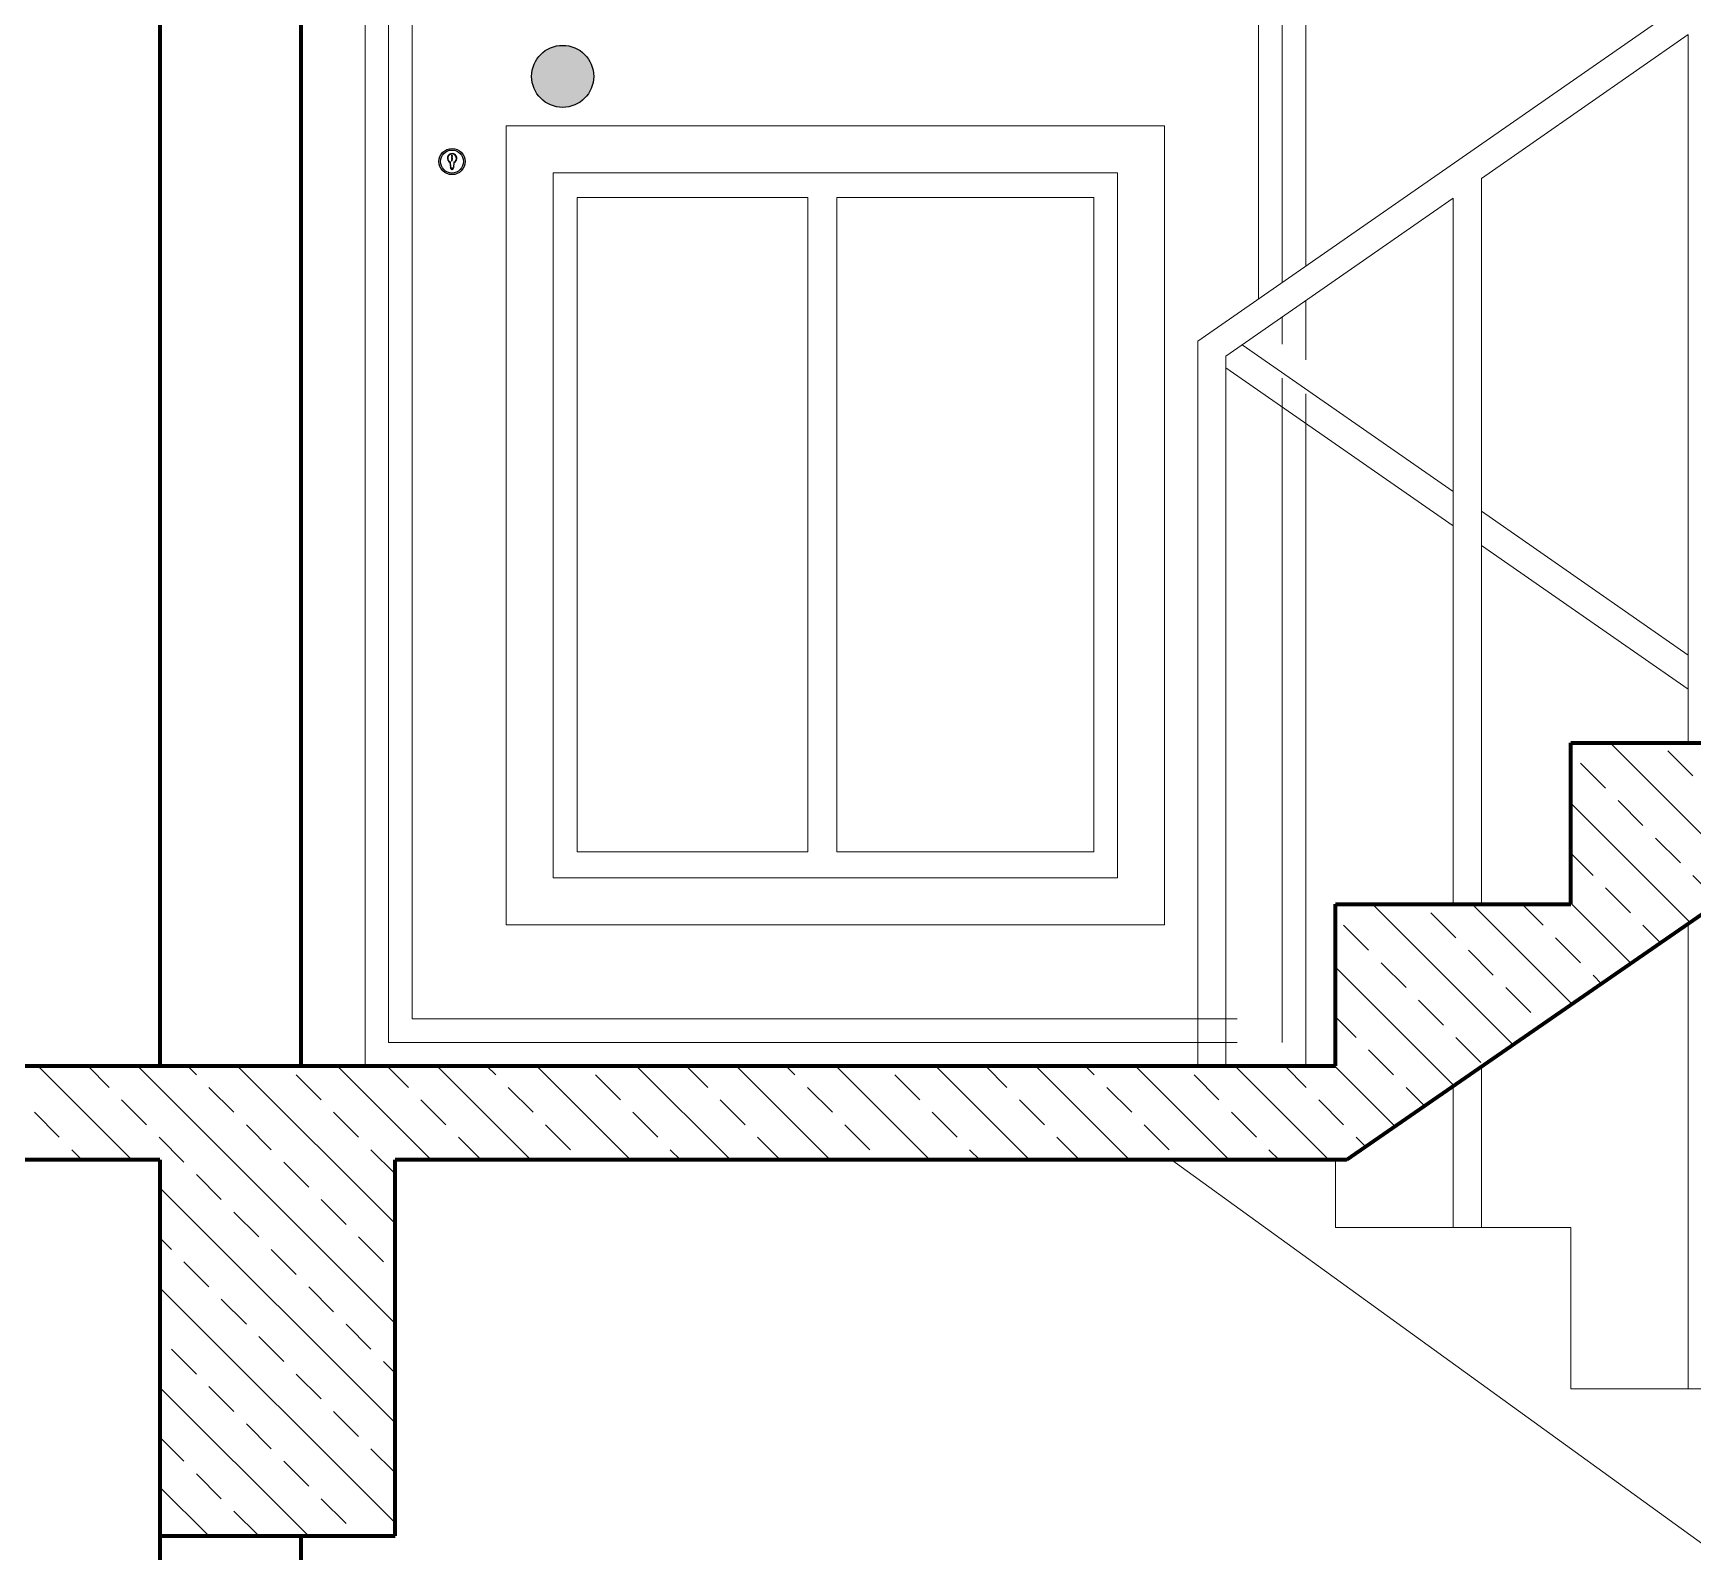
# Model space of a CAD drawing. Header units: millimetres. Extents: x 35860 to 71103, y -11298 to -8385.
# Drawn here: x 54798.6 to 54975.1, y -9965.1 to -9803.6 of the extents above; entities that cross this region are included whole.
import ezdxf

# ---------------------------------------------------------------- set-up
doc = ezdxf.new("R2010")
doc.units = ezdxf.units.MM
doc.header["$MEASUREMENT"] = 0
doc.layers.get('0').update_dxf_attribs({"lineweight": 15})
for name, color, linetype, lineweight in [('02', 2, 'Continuous', 20), ('07', 3, 'Continuous', 70), ('Merd&Balkon', 40, 'Continuous', 20)]:
    doc.layers.add(name, color=color, linetype=linetype, lineweight=lineweight)
doc.layers.add('OLC', color=254, linetype='Continuous')

msp = doc.modelspace()

# ---------------------------------------------------------------- hatches: boundary and pattern name
at = {"layer": 'OLC'}
msp.add_hatch(color=256, dxfattribs=at).paths.add_polyline_path([(54851.61, -9808.17, -1.000001), (54858.2, -9808.17, -1.000001)])
msp.add_hatch(color=256, dxfattribs=at).paths.add_polyline_path([(54851.61, -9808.17, -1.000001), (54858.2, -9808.17, -1.000001)])
msp.add_hatch(color=256, dxfattribs=at).paths.add_polyline_path([(54851.61, -9808.17, -1.000001), (54858.2, -9808.17, -1.000001)])

# ---------------------------------------------------------------- linework, layer by layer
for p, q in [((54981.04, -9893.84), (54966.26, -9879.06)), ((54965.78, -9883.89), (54963.13, -9881.24)), ((54975.06, -9882.56), (54972.41, -9879.91)), ((54974.77, -9898.18), (54962.08, -9885.49)), ((54969.76, -9887.87), (54967.11, -9885.21)), ((54973.74, -9891.84), (54971.08, -9889.19)), ((54964.46, -9893.17), (54962.08, -9890.8)), ((54977.71, -9895.82), (54975.06, -9893.17)), ((54968.43, -9897.15), (54965.78, -9894.49)), ((54955.96, -9911.19), (54941.01, -9896.24)), ((54949.87, -9899.8), (54947.22, -9897.15)), ((54962.23, -9906.86), (54951.62, -9896.24)), ((54959.15, -9898.47), (54956.92, -9896.24)), ((54968.5, -9902.52), (54962.08, -9896.1)), ((54940.59, -9901.12), (54937.94, -9898.47)), ((54971.64, -9900.35), (54969.76, -9898.47)), ((54963.13, -9902.45), (54960.48, -9899.8)), ((54944.57, -9905.1), (54941.92, -9902.45)), ((54953.85, -9903.78), (54951.2, -9901.12)), ((54949.69, -9915.53), (54937.08, -9902.92)), ((54965.37, -9904.69), (54964.46, -9903.78)), ((54957.83, -9907.75), (54955.17, -9905.1)), ((54948.55, -9909.08), (54945.89, -9906.43)), ((54939.26, -9910.4), (54937.08, -9908.22)), ((54952.52, -9913.06), (54949.87, -9910.4)), ((54943.24, -9914.38), (54940.59, -9911.73)), ((54809.09, -9923.42), (54799.09, -9913.42)), ((54806.68, -9915.71), (54804.4, -9913.42)), ((54837.08, -9940.81), (54809.7, -9913.42)), ((54815.96, -9914.38), (54815, -9913.42)), ((54837.08, -9930.2), (54820.31, -9913.42)), ((54829.22, -9917.03), (54826.57, -9914.38)), ((54840.91, -9923.42), (54830.91, -9913.42)), ((54838.5, -9915.71), (54836.22, -9913.42)), ((54851.52, -9923.42), (54841.52, -9913.42)), ((54847.78, -9914.38), (54846.82, -9913.42)), ((54862.13, -9923.42), (54852.13, -9913.42)), ((54861.04, -9917.03), (54858.39, -9914.38)), ((54872.73, -9923.42), (54862.73, -9913.42)), ((54870.32, -9915.71), (54868.04, -9913.42)), ((54883.34, -9923.42), (54873.34, -9913.42)), ((54879.6, -9914.38), (54878.64, -9913.42)), ((54893.95, -9923.42), (54883.95, -9913.42)), ((54892.86, -9917.03), (54890.21, -9914.38)), ((54904.55, -9923.42), (54894.55, -9913.42)), ((54902.14, -9915.71), (54899.86, -9913.42)), ((54915.16, -9923.42), (54905.16, -9913.42)), ((54911.42, -9914.38), (54910.46, -9913.42)), ((54925.77, -9923.42), (54915.77, -9913.42)), ((54924.68, -9917.03), (54922.03, -9914.38)), ((54936.37, -9923.42), (54926.37, -9913.42)), ((54933.96, -9915.71), (54931.68, -9913.42)), ((54943.43, -9919.87), (54936.98, -9913.42)), ((54819.94, -9918.36), (54817.29, -9915.71)), ((54851.76, -9918.36), (54849.11, -9915.71)), ((54883.58, -9918.36), (54880.93, -9915.71)), ((54915.4, -9918.36), (54912.75, -9915.71)), ((54946.56, -9917.7), (54944.57, -9915.71)), ((54801.38, -9921.01), (54798.73, -9918.36)), ((54810.66, -9919.69), (54808.01, -9917.03)), ((54833.2, -9921.01), (54830.55, -9918.36)), ((54842.48, -9919.69), (54839.83, -9917.03)), ((54865.02, -9921.01), (54862.37, -9918.36)), ((54874.3, -9919.69), (54871.65, -9917.03)), ((54896.84, -9921.01), (54894.19, -9918.36)), ((54906.12, -9919.69), (54903.47, -9917.03)), ((54928.66, -9921.01), (54926.01, -9918.36)), ((54937.94, -9919.69), (54935.29, -9917.03)), ((54823.92, -9922.34), (54821.27, -9919.69)), ((54855.74, -9922.34), (54853.09, -9919.69)), ((54887.56, -9922.34), (54884.91, -9919.69)), ((54919.38, -9922.34), (54916.73, -9919.69)), ((54814.64, -9923.66), (54811.99, -9921.01)), ((54846.22, -9923.42), (54843.81, -9921.01)), ((54878.04, -9923.42), (54875.62, -9921.01)), ((54909.86, -9923.42), (54907.44, -9921.01)), ((54940.29, -9922.04), (54939.26, -9921.01)), ((54803.79, -9923.42), (54802.7, -9922.34)), ((54827.9, -9926.31), (54825.24, -9923.66)), ((54837.08, -9924.9), (54834.52, -9922.34)), ((54867.43, -9923.42), (54866.34, -9922.34)), ((54899.25, -9923.42), (54898.16, -9922.34)), ((54931.07, -9923.42), (54929.98, -9922.34)), ((54818.61, -9927.64), (54815.96, -9924.99)), ((54837.08, -9951.41), (54812.08, -9926.41)), ((54822.59, -9931.62), (54819.94, -9928.97)), ((54831.87, -9930.29), (54829.22, -9927.64)), ((54813.31, -9932.94), (54812.08, -9931.72)), ((54835.85, -9934.27), (54833.2, -9931.62)), ((54817.29, -9936.92), (54814.64, -9934.27)), ((54826.57, -9935.6), (54823.92, -9932.94)), ((54837.08, -9962.02), (54812.08, -9937.02)), ((54830.55, -9939.57), (54827.9, -9936.92)), ((54821.27, -9940.9), (54818.61, -9938.25)), ((54834.52, -9943.55), (54831.87, -9940.9)), ((54825.24, -9944.88), (54822.59, -9942.22)), ((54815.96, -9946.2), (54813.31, -9943.55)), ((54837.08, -9946.11), (54835.85, -9944.88)), ((54829.22, -9948.85), (54826.57, -9946.2)), ((54827.88, -9963.42), (54812.08, -9947.63)), ((54819.94, -9950.18), (54817.29, -9947.53)), ((54833.2, -9952.83), (54830.55, -9950.18)), ((54823.92, -9954.16), (54821.27, -9951.5)), ((54814.64, -9955.48), (54812.08, -9952.93)), ((54827.9, -9958.13), (54825.24, -9955.48)), ((54837.08, -9956.72), (54834.52, -9954.16)), ((54818.61, -9959.46), (54815.96, -9956.81)), ((54817.27, -9963.42), (54812.08, -9958.23)), ((54822.58, -9963.42), (54819.94, -9960.79)), ((54831.87, -9962.11), (54829.22, -9959.46))]:
    msp.add_line(p, q)
at = {"layer": '02'}
for p, q in [((54833.9, -9693.42), (54833.9, -9913.42)), ((54833.9, -9693.42), (54833.9, -9913.42)), ((54833.9, -9693.42), (54833.9, -9913.42)), ((54833.9, -9693.42), (54833.9, -9913.42)), ((54833.9, -9693.42), (54833.9, -9913.42)), ((54833.9, -9693.42), (54833.9, -9913.42)), ((54833.9, -9693.42), (54833.9, -9913.42)), ((54833.9, -9693.42), (54833.9, -9913.42)), ((54833.9, -9693.42), (54833.9, -9913.42)), ((54933.9, -9693.42), (54933.9, -9828.36)), ((54933.9, -9693.42), (54933.9, -9828.36)), ((54933.9, -9693.42), (54933.9, -9828.36)), ((54933.9, -9693.42), (54933.9, -9828.36)), ((54933.9, -9693.42), (54933.9, -9828.36)), ((54933.9, -9693.42), (54933.9, -9828.36)), ((54933.9, -9828.36), (54933.9, -9693.42)), ((54933.9, -9828.36), (54933.9, -9693.42)), ((54933.9, -9828.36), (54933.9, -9693.42)), ((54836.4, -9695.92), (54836.4, -9910.92)), ((54836.4, -9695.92), (54836.4, -9910.92)), ((54836.4, -9695.92), (54836.4, -9910.92)), ((54836.4, -9695.92), (54836.4, -9910.92)), ((54836.4, -9695.92), (54836.4, -9910.92)), ((54836.4, -9695.92), (54836.4, -9910.92)), ((54836.4, -9695.92), (54836.4, -9910.92)), ((54836.4, -9695.92), (54836.4, -9910.92)), ((54836.4, -9695.92), (54836.4, -9910.92)), ((54931.4, -9830.1), (54931.4, -9695.92)), ((54931.4, -9830.1), (54931.4, -9695.92)), ((54931.4, -9830.1), (54931.4, -9695.92)), ((54931.4, -9830.1), (54931.4, -9695.92)), ((54931.4, -9830.1), (54931.4, -9695.92)), ((54931.4, -9830.1), (54931.4, -9695.92)), ((54931.4, -9830.1), (54931.4, -9695.92)), ((54931.4, -9830.1), (54931.4, -9695.92)), ((54931.4, -9830.1), (54931.4, -9695.92)), ((54838.9, -9698.42), (54838.9, -9908.42)), ((54838.9, -9698.42), (54838.9, -9908.42)), ((54838.9, -9698.42), (54838.9, -9908.42)), ((54838.9, -9698.42), (54838.9, -9908.42)), ((54838.9, -9698.42), (54838.9, -9908.42)), ((54838.9, -9698.42), (54838.9, -9908.42)), ((54838.9, -9698.42), (54838.9, -9908.42)), ((54838.9, -9698.42), (54838.9, -9908.42)), ((54838.9, -9698.42), (54838.9, -9908.42)), ((54928.9, -9831.84), (54928.9, -9698.42)), ((54928.9, -9831.84), (54928.9, -9698.42)), ((54928.9, -9831.84), (54928.9, -9698.42)), ((54928.9, -9831.84), (54928.9, -9698.42)), ((54928.9, -9831.84), (54928.9, -9698.42)), ((54928.9, -9831.84), (54928.9, -9698.42)), ((54928.9, -9831.84), (54928.9, -9698.42)), ((54928.9, -9831.84), (54928.9, -9698.42)), ((54928.9, -9831.84), (54928.9, -9698.42)), ((54922.42, -9836.35), (55074.58, -9730.55)), ((54952.58, -9819.03), (54974.58, -9803.73)), ((54974.58, -9879.06), (54974.58, -9803.73)), ((54848.9, -9813.42), (54918.9, -9813.42)), ((54848.9, -9813.42), (54918.9, -9813.42)), ((54848.9, -9813.42), (54918.9, -9813.42)), ((54848.9, -9813.42), (54848.9, -9898.42)), ((54848.9, -9813.42), (54848.9, -9898.42)), ((54848.9, -9813.42), (54848.9, -9898.42)), ((54848.9, -9813.42), (54918.9, -9813.42)), ((54848.9, -9813.42), (54918.9, -9813.42)), ((54848.9, -9813.42), (54918.9, -9813.42)), ((54848.9, -9813.42), (54848.9, -9898.42)), ((54848.9, -9813.42), (54848.9, -9898.42)), ((54848.9, -9813.42), (54848.9, -9898.42)), ((54848.9, -9813.42), (54918.9, -9813.42)), ((54848.9, -9813.42), (54918.9, -9813.42)), ((54848.9, -9813.42), (54918.9, -9813.42)), ((54848.9, -9813.42), (54848.9, -9898.42)), ((54848.9, -9813.42), (54848.9, -9898.42)), ((54848.9, -9813.42), (54848.9, -9898.42)), ((54918.9, -9898.42), (54918.9, -9813.42)), ((54918.9, -9898.42), (54918.9, -9813.42)), ((54918.9, -9898.42), (54918.9, -9813.42)), ((54918.9, -9898.42), (54918.9, -9813.42)), ((54918.9, -9898.42), (54918.9, -9813.42)), ((54918.9, -9898.42), (54918.9, -9813.42)), ((54918.9, -9898.42), (54918.9, -9813.42)), ((54918.9, -9898.42), (54918.9, -9813.42)), ((54918.9, -9898.42), (54918.9, -9813.42)), ((54842.92, -9817.33), (54842.96, -9817.85)), ((54842.92, -9817.33), (54842.96, -9817.85)), ((54842.92, -9817.33), (54842.96, -9817.85)), ((54842.96, -9817.29), (54843, -9817.81)), ((54842.96, -9817.29), (54843, -9817.81)), ((54842.96, -9817.29), (54843, -9817.81)), ((54843.07, -9817.06), (54843.12, -9817)), ((54843.07, -9817.06), (54843.12, -9817)), ((54843.07, -9817.06), (54843.12, -9817)), ((54843.07, -9817.08), (54843.07, -9817.06)), ((54843.07, -9817.08), (54843.07, -9817.06)), ((54843.07, -9817.08), (54843.07, -9817.06)), ((54843.07, -9817.08), (54843.09, -9817.11)), ((54843.07, -9817.08), (54843.09, -9817.11)), ((54843.07, -9817.08), (54843.09, -9817.11)), ((54843.09, -9816.6), (54843.1, -9816.58)), ((54843.09, -9816.6), (54843.1, -9816.58)), ((54843.09, -9816.6), (54843.1, -9816.58)), ((54843.1, -9816.65), (54843.09, -9816.6)), ((54843.1, -9816.65), (54843.09, -9816.6)), ((54843.1, -9816.65), (54843.09, -9816.6)), ((54843.09, -9817.11), (54843.09, -9817.15)), ((54843.09, -9817.11), (54843.09, -9817.15)), ((54843.09, -9817.11), (54843.09, -9817.15)), ((54843.09, -9817.15), (54843.11, -9817.18)), ((54843.09, -9817.15), (54843.11, -9817.18)), ((54843.09, -9817.15), (54843.11, -9817.18)), ((54843.12, -9816.57), (54843.1, -9816.59)), ((54843.12, -9816.57), (54843.1, -9816.59)), ((54843.12, -9816.57), (54843.1, -9816.59)), ((54843.11, -9816.68), (54843.1, -9816.65)), ((54843.11, -9816.68), (54843.1, -9816.65)), ((54843.11, -9816.68), (54843.1, -9816.65)), ((54843.1, -9816.81), (54843.11, -9816.8)), ((54843.1, -9816.81), (54843.11, -9816.8)), ((54843.1, -9816.81), (54843.11, -9816.8)), ((54843.1, -9816.9), (54843.1, -9816.81)), ((54843.1, -9816.9), (54843.1, -9816.81)), ((54843.1, -9816.9), (54843.1, -9816.81)), ((54843.11, -9816.92), (54843.1, -9816.9)), ((54843.11, -9816.92), (54843.1, -9816.9)), ((54843.11, -9816.92), (54843.1, -9816.9)), ((54843.11, -9816.73), (54843.11, -9816.68)), ((54843.11, -9816.73), (54843.11, -9816.68)), ((54843.11, -9816.73), (54843.11, -9816.68)), ((54843.11, -9816.8), (54843.11, -9816.73)), ((54843.11, -9816.8), (54843.11, -9816.73)), ((54843.11, -9816.8), (54843.11, -9816.73)), ((54843.11, -9816.92), (54843.12, -9817)), ((54843.11, -9816.92), (54843.12, -9817)), ((54843.11, -9816.92), (54843.12, -9817)), ((54843.11, -9817.18), (54843.13, -9817.13)), ((54843.11, -9817.18), (54843.13, -9817.13)), ((54843.11, -9817.18), (54843.13, -9817.13)), ((54843.13, -9816.56), (54843.12, -9816.57)), ((54843.13, -9816.56), (54843.12, -9816.57)), ((54843.13, -9816.56), (54843.12, -9816.57)), ((54843.15, -9816.57), (54843.13, -9816.56)), ((54843.15, -9816.57), (54843.13, -9816.56)), ((54843.15, -9816.57), (54843.13, -9816.56)), ((54843.13, -9817.13), (54843.14, -9817.09)), ((54843.13, -9817.13), (54843.14, -9817.09)), ((54843.13, -9817.13), (54843.14, -9817.09)), ((54843.15, -9816.72), (54843.14, -9816.76)), ((54843.15, -9816.72), (54843.14, -9816.76)), ((54843.15, -9816.72), (54843.14, -9816.76)), ((54843.14, -9816.76), (54843.14, -9816.79)), ((54843.14, -9816.76), (54843.14, -9816.79)), ((54843.14, -9816.76), (54843.14, -9816.79)), ((54843.14, -9816.79), (54843.15, -9816.81)), ((54843.14, -9816.79), (54843.15, -9816.81)), ((54843.14, -9816.79), (54843.15, -9816.81)), ((54843.15, -9817.07), (54843.14, -9817.09)), ((54843.15, -9817.07), (54843.14, -9817.09)), ((54843.15, -9817.07), (54843.14, -9817.09)), ((54843.16, -9816.58), (54843.15, -9816.57)), ((54843.16, -9816.58), (54843.15, -9816.57)), ((54843.16, -9816.58), (54843.15, -9816.57)), ((54843.16, -9816.58), (54843.15, -9816.6)), ((54843.16, -9816.58), (54843.15, -9816.6)), ((54843.16, -9816.58), (54843.15, -9816.6)), ((54843.15, -9816.6), (54843.18, -9816.64)), ((54843.15, -9816.6), (54843.18, -9816.64)), ((54843.15, -9816.6), (54843.18, -9816.64)), ((54843.17, -9816.69), (54843.15, -9816.72)), ((54843.17, -9816.69), (54843.15, -9816.72)), ((54843.17, -9816.69), (54843.15, -9816.72)), ((54843.15, -9816.81), (54843.15, -9816.82)), ((54843.15, -9816.81), (54843.15, -9816.82)), ((54843.15, -9816.81), (54843.15, -9816.82)), ((54843.15, -9816.82), (54843.16, -9816.83)), ((54843.15, -9816.82), (54843.16, -9816.83)), ((54843.15, -9816.82), (54843.16, -9816.83)), ((54843.16, -9816.93), (54843.15, -9816.94)), ((54843.16, -9816.93), (54843.15, -9816.94)), ((54843.16, -9816.93), (54843.15, -9816.94)), ((54843.15, -9816.94), (54843.16, -9816.96)), ((54843.15, -9816.94), (54843.16, -9816.96)), ((54843.15, -9816.94), (54843.16, -9816.96)), ((54843.18, -9817.05), (54843.15, -9817.07)), ((54843.18, -9817.05), (54843.15, -9817.07)), ((54843.18, -9817.05), (54843.15, -9817.07)), ((54843.16, -9816.83), (54843.18, -9816.86)), ((54843.16, -9816.83), (54843.18, -9816.86)), ((54843.16, -9816.83), (54843.18, -9816.86)), ((54843.19, -9816.9), (54843.16, -9816.93)), ((54843.19, -9816.9), (54843.16, -9816.93)), ((54843.19, -9816.9), (54843.16, -9816.93)), ((54843.16, -9816.96), (54843.18, -9817)), ((54843.16, -9816.96), (54843.18, -9817)), ((54843.16, -9816.96), (54843.18, -9817)), ((54843.18, -9816.66), (54843.17, -9816.69)), ((54843.18, -9816.66), (54843.17, -9816.69)), ((54843.18, -9816.66), (54843.17, -9816.69)), ((54843.18, -9816.64), (54843.18, -9816.66)), ((54843.18, -9816.64), (54843.18, -9816.66)), ((54843.18, -9816.64), (54843.18, -9816.66)), ((54843.18, -9816.86), (54843.19, -9816.9)), ((54843.18, -9816.86), (54843.19, -9816.9)), ((54843.18, -9816.86), (54843.19, -9816.9)), ((54843.18, -9817), (54843.18, -9817.05)), ((54843.18, -9817), (54843.18, -9817.05)), ((54843.18, -9817), (54843.18, -9817.05)), ((54843.19, -9816.9), (54843.19, -9816.9)), ((54843.19, -9816.9), (54843.19, -9816.9)), ((54843.19, -9816.9), (54843.19, -9816.9)), ((54843.32, -9817.3), (54843.28, -9817.81)), ((54843.32, -9817.3), (54843.28, -9817.81)), ((54843.32, -9817.3), (54843.28, -9817.81)), ((54843.36, -9817.33), (54843.32, -9817.86)), ((54843.36, -9817.33), (54843.32, -9817.86)), ((54843.36, -9817.33), (54843.32, -9817.86)), ((54843.14, -9818.09), (54843.13, -9818.08)), ((54843.14, -9818.09), (54843.13, -9818.08)), ((54843.14, -9818.09), (54843.13, -9818.08)), ((54853.9, -9818.42), (54913.9, -9818.42)), ((54853.9, -9818.42), (54913.9, -9818.42)), ((54853.9, -9818.42), (54913.9, -9818.42)), ((54853.9, -9818.42), (54853.9, -9893.42)), ((54853.9, -9818.42), (54853.9, -9893.42)), ((54853.9, -9818.42), (54853.9, -9893.42)), ((54853.9, -9818.42), (54913.9, -9818.42)), ((54853.9, -9818.42), (54913.9, -9818.42)), ((54853.9, -9818.42), (54913.9, -9818.42)), ((54853.9, -9818.42), (54853.9, -9893.42)), ((54853.9, -9818.42), (54853.9, -9893.42)), ((54853.9, -9818.42), (54853.9, -9893.42)), ((54853.9, -9818.42), (54913.9, -9818.42)), ((54853.9, -9818.42), (54913.9, -9818.42)), ((54853.9, -9818.42), (54913.9, -9818.42)), ((54853.9, -9818.42), (54853.9, -9893.42)), ((54853.9, -9818.42), (54853.9, -9893.42)), ((54853.9, -9818.42), (54853.9, -9893.42)), ((54913.9, -9893.42), (54913.9, -9818.42)), ((54913.9, -9893.42), (54913.9, -9818.42)), ((54913.9, -9893.42), (54913.9, -9818.42)), ((54913.9, -9893.42), (54913.9, -9818.42)), ((54913.9, -9893.42), (54913.9, -9818.42)), ((54913.9, -9893.42), (54913.9, -9818.42)), ((54913.9, -9893.42), (54913.9, -9818.42)), ((54913.9, -9893.42), (54913.9, -9818.42)), ((54913.9, -9893.42), (54913.9, -9818.42)), ((54952.58, -9896.24), (54952.58, -9819.03)), ((54856.46, -9821.05), (54880.96, -9821.05)), ((54856.46, -9821.05), (54880.96, -9821.05)), ((54856.46, -9821.05), (54880.96, -9821.05)), ((54856.46, -9890.66), (54856.46, -9821.05)), ((54856.46, -9890.66), (54856.46, -9821.05)), ((54856.46, -9890.66), (54856.46, -9821.05)), ((54856.46, -9821.05), (54880.96, -9821.05)), ((54856.46, -9821.05), (54880.96, -9821.05)), ((54856.46, -9821.05), (54880.96, -9821.05)), ((54856.46, -9890.66), (54856.46, -9821.05)), ((54856.46, -9890.66), (54856.46, -9821.05)), ((54856.46, -9890.66), (54856.46, -9821.05)), ((54856.46, -9821.05), (54880.96, -9821.05)), ((54856.46, -9821.05), (54880.96, -9821.05)), ((54856.46, -9821.05), (54880.96, -9821.05)), ((54856.46, -9890.66), (54856.46, -9821.05)), ((54856.46, -9890.66), (54856.46, -9821.05)), ((54856.46, -9890.66), (54856.46, -9821.05)), ((54880.96, -9821.05), (54880.96, -9890.66)), ((54880.96, -9821.05), (54880.96, -9890.66)), ((54880.96, -9821.05), (54880.96, -9890.66)), ((54880.96, -9821.05), (54880.96, -9890.66)), ((54880.96, -9821.05), (54880.96, -9890.66)), ((54880.96, -9821.05), (54880.96, -9890.66)), ((54880.96, -9821.05), (54880.96, -9890.66)), ((54880.96, -9821.05), (54880.96, -9890.66)), ((54880.96, -9821.05), (54880.96, -9890.66)), ((54884.05, -9821.05), (54911.39, -9821.05)), ((54884.05, -9821.05), (54911.39, -9821.05)), ((54884.05, -9821.05), (54911.39, -9821.05)), ((54884.05, -9890.66), (54884.05, -9821.05)), ((54884.05, -9890.66), (54884.05, -9821.05)), ((54884.05, -9890.66), (54884.05, -9821.05)), ((54884.05, -9821.05), (54911.39, -9821.05)), ((54884.05, -9821.05), (54911.39, -9821.05)), ((54884.05, -9821.05), (54911.39, -9821.05)), ((54884.05, -9890.66), (54884.05, -9821.05)), ((54884.05, -9890.66), (54884.05, -9821.05)), ((54884.05, -9890.66), (54884.05, -9821.05)), ((54884.05, -9821.05), (54911.39, -9821.05)), ((54884.05, -9821.05), (54911.39, -9821.05)), ((54884.05, -9821.05), (54911.39, -9821.05)), ((54884.05, -9890.66), (54884.05, -9821.05)), ((54884.05, -9890.66), (54884.05, -9821.05)), ((54884.05, -9890.66), (54884.05, -9821.05)), ((54911.39, -9821.05), (54911.39, -9890.66)), ((54911.39, -9821.05), (54911.39, -9890.66)), ((54911.39, -9821.05), (54911.39, -9890.66)), ((54911.39, -9821.05), (54911.39, -9890.66)), ((54911.39, -9821.05), (54911.39, -9890.66)), ((54911.39, -9821.05), (54911.39, -9890.66)), ((54911.39, -9821.05), (54911.39, -9890.66)), ((54911.39, -9821.05), (54911.39, -9890.66)), ((54911.39, -9821.05), (54911.39, -9890.66)), ((54925.42, -9837.92), (54949.58, -9821.11)), ((54949.58, -9896.24), (54949.58, -9821.11)), ((54933.9, -9832.02), (54933.9, -9838.33)), ((54933.9, -9832.02), (54933.9, -9838.33)), ((54933.9, -9832.02), (54933.9, -9838.33)), ((54933.9, -9832.02), (54933.9, -9838.33)), ((54933.9, -9832.02), (54933.9, -9838.33)), ((54933.9, -9832.02), (54933.9, -9838.33)), ((54933.9, -9838.33), (54933.9, -9832.02)), ((54933.9, -9838.33), (54933.9, -9832.02)), ((54933.9, -9838.33), (54933.9, -9832.02)), ((54931.4, -9836.64), (54931.4, -9833.76)), ((54931.4, -9836.64), (54931.4, -9833.76)), ((54931.4, -9836.64), (54931.4, -9833.76)), ((54931.4, -9836.64), (54931.4, -9833.76)), ((54931.4, -9836.64), (54931.4, -9833.76)), ((54931.4, -9836.64), (54931.4, -9833.76)), ((54931.4, -9836.64), (54931.4, -9833.76)), ((54931.4, -9836.64), (54931.4, -9833.76)), ((54931.4, -9836.64), (54931.4, -9833.76)), ((54922.42, -9913.42), (54922.42, -9836.35)), ((54949.58, -9852.32), (54927.15, -9836.71)), ((54925.42, -9913.42), (54925.42, -9837.92)), ((54949.58, -9855.98), (54925.42, -9839.16)), ((54931.4, -9910.92), (54931.4, -9840.26)), ((54933.9, -9841.94), (54933.9, -9913.42)), ((54974.58, -9869.72), (54952.58, -9854.41)), ((54949.58, -9896.24), (54949.58, -9855.98)), ((54974.58, -9873.37), (54952.58, -9858.07)), ((54952.58, -9896.24), (54952.58, -9858.07)), ((54974.58, -9879.06), (54974.58, -9873.37)), ((54880.96, -9890.66), (54856.46, -9890.66)), ((54880.96, -9890.66), (54856.46, -9890.66)), ((54880.96, -9890.66), (54856.46, -9890.66)), ((54880.96, -9890.66), (54856.46, -9890.66)), ((54880.96, -9890.66), (54856.46, -9890.66)), ((54880.96, -9890.66), (54856.46, -9890.66)), ((54880.96, -9890.66), (54856.46, -9890.66)), ((54880.96, -9890.66), (54856.46, -9890.66)), ((54880.96, -9890.66), (54856.46, -9890.66)), ((54911.39, -9890.66), (54884.05, -9890.66)), ((54911.39, -9890.66), (54884.05, -9890.66)), ((54911.39, -9890.66), (54884.05, -9890.66)), ((54911.39, -9890.66), (54884.05, -9890.66)), ((54911.39, -9890.66), (54884.05, -9890.66)), ((54911.39, -9890.66), (54884.05, -9890.66)), ((54911.39, -9890.66), (54884.05, -9890.66)), ((54911.39, -9890.66), (54884.05, -9890.66)), ((54911.39, -9890.66), (54884.05, -9890.66)), ((54853.9, -9893.42), (54913.9, -9893.42)), ((54853.9, -9893.42), (54913.9, -9893.42)), ((54853.9, -9893.42), (54913.9, -9893.42)), ((54853.9, -9893.42), (54913.9, -9893.42)), ((54853.9, -9893.42), (54913.9, -9893.42)), ((54853.9, -9893.42), (54913.9, -9893.42)), ((54853.9, -9893.42), (54913.9, -9893.42)), ((54853.9, -9893.42), (54913.9, -9893.42)), ((54853.9, -9893.42), (54913.9, -9893.42)), ((54848.9, -9898.42), (54918.9, -9898.42)), ((54848.9, -9898.42), (54918.9, -9898.42)), ((54848.9, -9898.42), (54918.9, -9898.42)), ((54848.9, -9898.42), (54918.9, -9898.42)), ((54848.9, -9898.42), (54918.9, -9898.42)), ((54848.9, -9898.42), (54918.9, -9898.42)), ((54848.9, -9898.42), (54918.9, -9898.42)), ((54848.9, -9898.42), (54918.9, -9898.42)), ((54848.9, -9898.42), (54918.9, -9898.42)), ((54974.58, -9947.79), (54974.58, -9898.31)), ((54838.9, -9908.42), (54926.63, -9908.42)), ((54838.9, -9908.42), (54926.63, -9908.42)), ((54838.9, -9908.42), (54926.63, -9908.42)), ((54838.9, -9908.42), (54926.63, -9908.42)), ((54838.9, -9908.42), (54926.63, -9908.42)), ((54838.9, -9908.42), (54926.63, -9908.42)), ((54838.9, -9908.42), (54926.63, -9908.42)), ((54838.9, -9908.42), (54926.63, -9908.42)), ((54838.9, -9908.42), (54926.63, -9908.42)), ((54836.4, -9910.92), (54926.63, -9910.92)), ((54836.4, -9910.92), (54926.63, -9910.92)), ((54836.4, -9910.92), (54926.63, -9910.92)), ((54836.4, -9910.92), (54926.63, -9910.92)), ((54836.4, -9910.92), (54926.63, -9910.92)), ((54836.4, -9910.92), (54926.63, -9910.92)), ((54836.4, -9910.92), (54926.63, -9910.92)), ((54836.4, -9910.92), (54926.63, -9910.92)), ((54836.4, -9910.92), (54926.63, -9910.92)), ((54952.58, -9930.6), (54952.58, -9913.53)), ((54949.58, -9930.6), (54949.58, -9915.61))]:
    msp.add_line(p, q, dxfattribs=at)
at = {"layer": '07'}
for p, q in [((54812.08, -9688.42), (54812.08, -9913.42)), ((54827.08, -9688.42), (54827.08, -9913.42)), ((55112.08, -9803.16), (54938.29, -9923.42)), ((54962.08, -9896.24), (54962.08, -9879.06)), ((54962.08, -9879.06), (54987.08, -9879.06)), ((54937.08, -9913.42), (54937.08, -9896.24)), ((54937.08, -9896.24), (54962.08, -9896.24)), ((54497.08, -9913.42), (54937.08, -9913.42)), ((54831.82, -9913.42), (54931.82, -9913.42)), ((54831.82, -9913.42), (54931.82, -9913.42)), ((54831.82, -9913.42), (54931.82, -9913.42)), ((54812.08, -9923.42), (54522.08, -9923.42)), ((54812.08, -9923.42), (54812.08, -9963.42)), ((54837.08, -9963.42), (54837.08, -9923.42)), ((54938.29, -9923.42), (54837.08, -9923.42)), ((54812.08, -9963.42), (54837.08, -9963.42)), ((54812.08, -9963.42), (54812.08, -10188.42)), ((54827.08, -9963.42), (54827.08, -10188.42))]:
    msp.add_line(p, q, dxfattribs=at)
at = {"layer": 'Merd&Balkon'}
for p, q in [((55053.43, -10020.25), (54919.64, -9923.42)), ((54937.08, -9923.42), (54937.08, -9930.6)), ((54937.08, -9930.6), (54962.08, -9930.6)), ((54962.08, -9930.6), (54962.08, -9947.79)), ((54962.08, -9947.79), (54987.08, -9947.79))]:
    msp.add_line(p, q, dxfattribs=at)
at = {"layer": 'OLC'}
for centre, radius in [((54854.9, -9808.17), 3.3), ((54854.9, -9808.17), 3.3), ((54854.9, -9808.17), 3.3), ((54843.14, -9817.23), 1.39), ((54843.14, -9817.23), 1.39), ((54843.14, -9817.23), 1.39), ((54843.13, -9817.23), 1.22), ((54843.13, -9817.23), 1.22), ((54843.13, -9817.23), 1.22)]:
    msp.add_circle(centre, radius, dxfattribs=at)
for centre, radius, start, end in [((54843.15, -9816.88), 0.503, 295.4834, 243.4122), ((54843.15, -9816.88), 0.503, 295.4834, 243.4122), ((54843.15, -9816.88), 0.503, 295.4834, 243.4122), ((54843.15, -9816.88), 0.453, 292.9456, 245.6901), ((54843.15, -9816.88), 0.453, 292.9456, 245.6901), ((54843.15, -9816.88), 0.453, 292.9456, 245.6901), ((54843.22, -9817.83), 0.265, 183.98, 248.3709), ((54843.22, -9817.83), 0.265, 183.98, 248.3709), ((54843.22, -9817.83), 0.265, 183.98, 248.3709), ((54843.2, -9817.8), 0.208, 183.98, 248.3709), ((54843.2, -9817.8), 0.208, 183.98, 248.3709), ((54843.2, -9817.8), 0.208, 183.98, 248.3709), ((54843.07, -9817.8), 0.208, 288.8236, 355.0372), ((54843.07, -9817.8), 0.208, 288.8236, 355.0372), ((54843.07, -9817.8), 0.208, 288.8236, 355.0372), ((54843.06, -9817.84), 0.265, 288.8236, 355.0372), ((54843.06, -9817.84), 0.265, 288.8236, 355.0372), ((54843.06, -9817.84), 0.265, 288.8236, 355.0372)]:
    msp.add_arc(centre, radius, start, end, dxfattribs=at)

doc.saveas('drawing.dxf')
